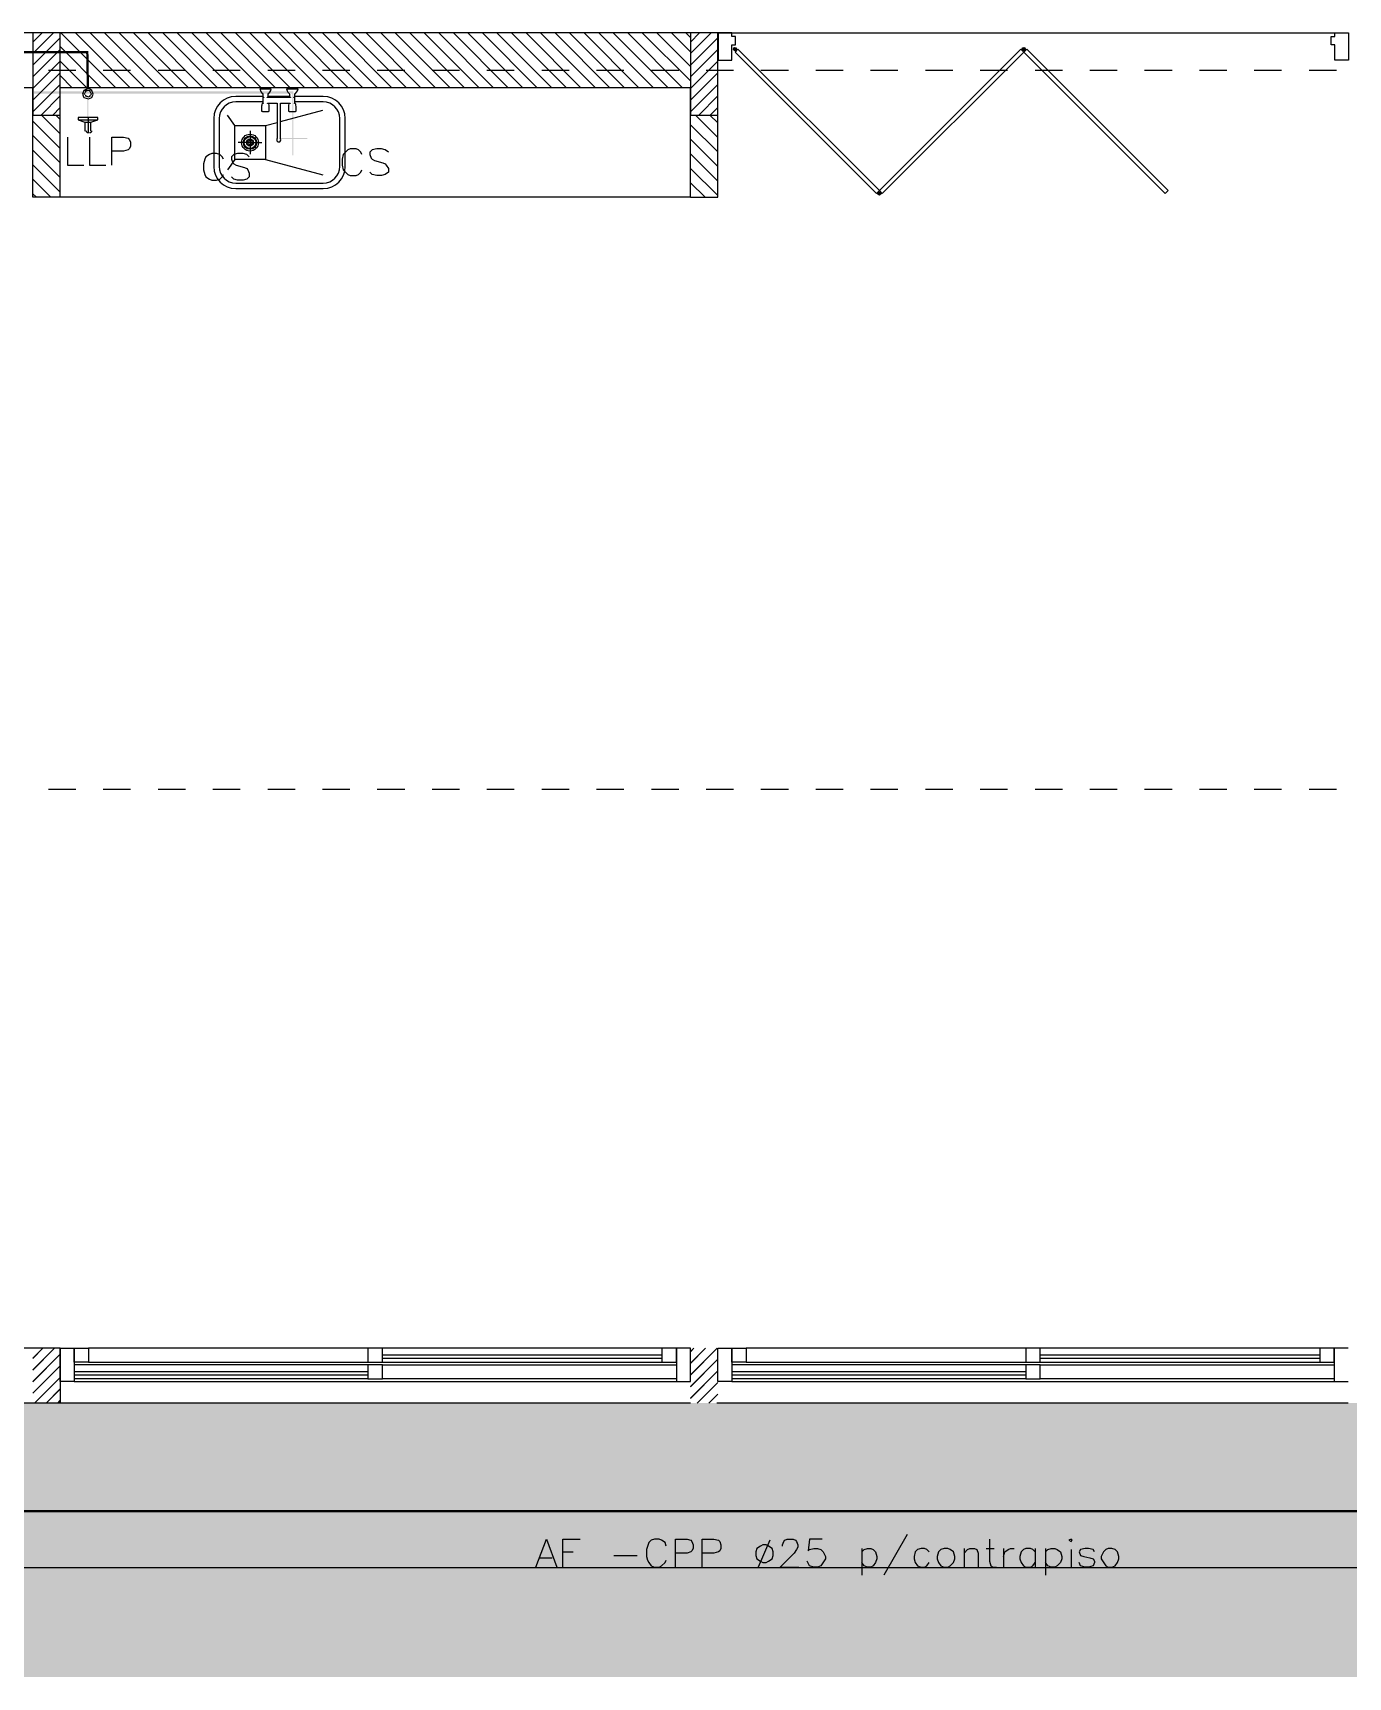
# Model space of a CAD drawing. Header units: metres. Extents: x -22 to 82, y -7 to 32.
# Drawn here: x 23.26 to 28.05, y 3.7 to 9.7 of the extents above; entities that cross this region are included whole.
import ezdxf

# ---------------------------------------------------------------- set-up
doc = ezdxf.new("R2010")
doc.units = ezdxf.units.M
doc.header["$LTSCALE"] = 2
doc.header["$MEASUREMENT"] = 0
doc.linetypes.add('BORDER', pattern=[44.45, 12.7, -6.35, 12.7, -6.35, 0, -6.35])
doc.linetypes.add('DASHDOT', pattern=[25.4, 12.7, -6.35, 0, -6.35])
for name, color, linetype in [('PDF2_-FADE-IS-AF', 160, 'CONTINUOUS'), ('PDF2_-FADE-IS-AFMONT', 160, 'CONTINUOUS'), ('PDF2_-FADE-IS-TXT', 7, 'CONTINUOUS'), ('ZHATCH_VEREDA', 254, 'CONTINUOUS'), ('ZLINEA_DE_EJES', 6, 'BORDER'), ('ZSILUETAEDIFICIO', 253, 'CONTINUOUS')]:
    doc.layers.add(name, color=color, linetype=linetype)
pattern_1 = [(45, (-2105.56335, -1460.873097), (-0.02121320344, 0.02121320344), [])]

msp = doc.modelspace()

# ---------------------------------------------------------------- hatches: boundary and pattern name
at = {"layer": 'PDF2_-FADE-IS-AF'}
for points in [[(24.2021, 9.4782), (24.2021, 9.2532), (24.2063, 9.2532), (24.2063, 9.4866), (23.2597, 9.4866), (23.2597, 9.4782)], [(23.4542, 9.3366), (23.4585, 9.3366), (23.4585, 9.4597), (23.4542, 9.4597)], [(24.2573, 9.3126), (24.2573, 9.3168), (24.1554, 9.3168), (24.1554, 9.3126)]]:
    msp.add_hatch(color=256, dxfattribs=at).paths.add_polyline_path(points)
at = {"layer": 'PDF2_-FADE-IS-AFMONT'}
h = msp.add_hatch(color=256, dxfattribs=at)
h.paths.add_polyline_path([(23.4669, 9.4681), (23.4669, 9.4724), (23.4712, 9.4766), (23.4669, 9.4851), (23.4669, 9.4894), (23.4585, 9.4936), (23.4457, 9.4894), (23.4457, 9.4851), (23.4415, 9.4766), (23.4457, 9.4724), (23.4457, 9.4681), (23.4585, 9.4639)])
h.paths.add_polyline_path([(23.4585, 9.4681), (23.45, 9.4724), (23.4457, 9.4766), (23.45, 9.4851), (23.4585, 9.4894), (23.4627, 9.4851), (23.4669, 9.4766)], flags=0)
at = {"layer": 'ZHATCH_VEREDA'}
h = msp.add_hatch(color=256, dxfattribs=at)
h.dxf.hatch_style = 1
h.paths.add_polyline_path([(31.4333, 3.7), (31.4333, 20.5), (30.6057, 20.5121), (30.6056, 4.7), (20.8054, 4.7), (20.8054, 3.7)])
at = {"layer": 'ZSILUETAEDIFICIO'}
h = msp.add_hatch(dxfattribs=at)
h.set_pattern_fill('_USER', color=256, scale=0.03, angle=45, pattern_type=0)
h.set_pattern_definition([(45, (20.90563, 10.541144), (-0.0212132, 0.0212132), [])])
h.paths.add_polyline_path([(23.2556, 9.4), (23.3556, 9.4), (23.3556, 9.7), (23.2556, 9.7)])
h = msp.add_hatch(dxfattribs=at)
h.set_pattern_fill('_USER', color=256, scale=0.03, angle=45, pattern_type=0)
h.set_pattern_definition([(45, (23.30492, 10.541144), (-0.0212132, 0.0212132), [])])
h.paths.add_polyline_path([(25.6549, 9.4), (25.7549, 9.4), (25.7549, 9.7), (25.6549, 9.7)])
h = msp.add_hatch(dxfattribs=at)
h.set_pattern_fill('_USER', color=256, scale=0.03, angle=45, pattern_type=0)
h.set_pattern_definition(pattern_1)
h.paths.add_polyline_path([(23.3549, 4.7), (23.2549, 4.7), (23.2549, 4.9), (23.3549, 4.9)])
h = msp.add_hatch(dxfattribs=at)
h.set_pattern_fill('_USER', color=256, scale=0.03, angle=45, pattern_type=0)
h.set_pattern_definition(pattern_1)
h.paths.add_polyline_path([(23.3556, 4.7), (23.2556, 4.7), (23.2556, 4.9), (23.3556, 4.9)])
h = msp.add_hatch(dxfattribs=at)
h.set_pattern_fill('_USER', color=256, scale=0.03, angle=45, pattern_type=0)
h.set_pattern_definition(pattern_1)
h.paths.add_polyline_path([(25.7549, 4.7), (25.6549, 4.7), (25.6549, 4.9), (25.7549, 4.9)])
h = msp.add_hatch(dxfattribs=at)
h.set_pattern_fill('_USER', color=256, scale=0.03, angle=45, pattern_type=0)
h.set_pattern_definition(pattern_1)
h.paths.add_polyline_path([(25.7556, 4.7), (25.6556, 4.7), (25.6556, 4.9), (25.7556, 4.9)])

# ---------------------------------------------------------------- linework, layer by layer
at = {"layer": 'PDF2_-FADE-IS-AF', "const_width": 0.00849}
msp.add_lwpolyline([(20.8011, 4.3147), (20.8011, 9.6295), (23.4542, 9.6295), (23.4563, 9.4979)], dxfattribs=at)
at = {"layer": 'PDF2_-FADE-IS-AFMONT', "const_width": 0.00849, "elevation": 0}
msp.add_lwpolyline([(14.5344, 9.3109), (14.5344, 4.3053), (31.2491, 4.3053), (31.2406, 20.5), (-18.4644, 20.5)], dxfattribs=at)
at = {"layer": 'PDF2_-FADE-IS-AFMONT'}
for points in [[(23.4754, 9.4766), (23.4712, 9.4894), (23.4585, 9.4979), (23.4415, 9.4894), (23.4372, 9.4766), (23.4415, 9.4639), (23.4585, 9.4597), (23.4712, 9.4639)], [(23.4203, 9.3917), (23.4203, 9.3832), (23.4924, 9.3832), (23.4924, 9.3917)]]:
    msp.add_lwpolyline(points, close=True, dxfattribs=at)
for points in [[(23.4585, 9.4894), (23.4457, 9.4894)], [(23.4457, 9.4766), (23.4415, 9.4766)], [(23.4712, 9.4766), (23.4669, 9.4766)], [(23.4203, 9.3832), (23.4457, 9.3748), (23.4669, 9.3748), (23.4924, 9.3832)], [(23.4457, 9.3748), (23.4457, 9.3408)], [(23.4669, 9.3408), (23.4669, 9.3748)], [(23.4542, 9.3366), (23.4627, 9.3366)]]:
    msp.add_lwpolyline(points, dxfattribs=at)
at = {"layer": 'PDF2_-FADE-IS-AFMONT', "color": 252}
msp.add_lwpolyline([(23.4585, 9.3366), (23.4585, 9.3917)], dxfattribs=at)
at = {"layer": 'PDF2_-FADE-IS-AFMONT'}
for centre, start, end in [((23.4563, 9.3429), 180.14779, 270.14862), ((23.4648, 9.3429), 270.14779, 0.14862)]:
    msp.add_arc(centre, 0.00637, start, end, dxfattribs=at)
at = {"layer": 'PDF2_-FADE-IS-TXT'}
for points in [[(23.382, 9.3196), (23.382, 9.2177), (23.4415, 9.2177)], [(23.4627, 9.3196), (23.4627, 9.2177), (23.5221, 9.2177)], [(23.5434, 9.2177), (23.5434, 9.3196), (23.5858, 9.3196), (23.6028, 9.3153), (23.607, 9.3111), (23.6113, 9.3026), (23.6113, 9.2856), (23.607, 9.2771), (23.6028, 9.2729), (23.5858, 9.2686), (23.5434, 9.2686)], [(23.9509, 9.2389), (23.9466, 9.2474), (23.9381, 9.2559), (23.9254, 9.2601), (23.9084, 9.2601), (23.8999, 9.2559), (23.8872, 9.2474), (23.883, 9.2389), (23.8787, 9.2219), (23.8787, 9.2007), (23.883, 9.1837), (23.8872, 9.1752), (23.8999, 9.1668), (23.9084, 9.1625), (23.9254, 9.1625), (23.9381, 9.1668), (23.9466, 9.1752), (23.9509, 9.1837)], [(24.0443, 9.2474), (24.0358, 9.2559), (24.023, 9.2601), (24.0018, 9.2601), (23.9891, 9.2559), (23.9806, 9.2474), (23.9806, 9.2389), (23.9848, 9.2262), (23.9891, 9.2219), (23.9976, 9.2177), (24.0273, 9.2092), (24.0358, 9.205), (24.04, 9.2007), (24.0443, 9.188), (24.0443, 9.1752), (24.0358, 9.1668), (24.023, 9.1625), (24.0018, 9.1625), (23.9891, 9.1668), (23.9806, 9.1752)], [(24.456, 9.2559), (24.4518, 9.2644), (24.4433, 9.2729), (24.4348, 9.2771), (24.4136, 9.2771), (24.4051, 9.2729), (24.3881, 9.2559), (24.3839, 9.2389), (24.3839, 9.2177), (24.3881, 9.2007), (24.3966, 9.1922), (24.4051, 9.1837), (24.4136, 9.1795), (24.4348, 9.1795), (24.4433, 9.1837), (24.4518, 9.1922), (24.456, 9.2007)], [(24.5537, 9.2644), (24.5409, 9.2729), (24.5282, 9.2771), (24.5112, 9.2771), (24.4942, 9.2729), (24.4857, 9.2644), (24.4857, 9.2559), (24.49, 9.2432), (24.4942, 9.2389), (24.5027, 9.2347), (24.5324, 9.2262), (24.5409, 9.2219), (24.5452, 9.2177), (24.5537, 9.205), (24.5537, 9.1922), (24.5409, 9.1837), (24.5282, 9.1795), (24.5112, 9.1795), (24.4942, 9.1837), (24.4857, 9.1922)], [(25.0914, 4.1017), (25.1296, 4.2036), (25.1678, 4.1017)], [(25.189, 4.1017), (25.189, 4.2036), (25.2527, 4.2036)], [(25.5668, 4.1781), (25.5626, 4.1908), (25.5498, 4.1993), (25.5413, 4.2036), (25.5244, 4.2036), (25.5116, 4.1993), (25.5031, 4.1908), (25.4946, 4.1653), (25.4946, 4.1399), (25.4989, 4.1271), (25.5031, 4.1187), (25.5116, 4.1059), (25.5244, 4.1017), (25.5413, 4.1017), (25.5498, 4.1059), (25.5626, 4.1187), (25.5668, 4.1271)], [(25.6008, 4.1017), (25.6008, 4.2036), (25.6432, 4.2036), (25.656, 4.1993), (25.6602, 4.1951), (25.6644, 4.1823), (25.6644, 4.1696), (25.6602, 4.1611), (25.656, 4.1569), (25.6432, 4.1526), (25.6008, 4.1526)], [(25.6984, 4.1017), (25.6984, 4.2036), (25.7409, 4.2036), (25.7578, 4.1993), (25.7621, 4.1951), (25.7663, 4.1823), (25.7663, 4.1696), (25.7621, 4.1611), (25.7578, 4.1569), (25.7409, 4.1526), (25.6984, 4.1526)], [(25.9913, 4.1781), (25.9913, 4.1823), (25.9956, 4.1951), (25.9998, 4.1993), (26.0083, 4.2036), (26.0295, 4.2036), (26.038, 4.1993), (26.0423, 4.1951), (26.0465, 4.1823), (26.0465, 4.1738), (26.0423, 4.1653), (26.0338, 4.1526), (25.9828, 4.1017), (26.0507, 4.1017)], [(26.1356, 4.2036), (26.0889, 4.2036), (26.0847, 4.1611), (26.0889, 4.1653), (26.1059, 4.1696), (26.1187, 4.1696), (26.1314, 4.1653), (26.1399, 4.1569), (26.1484, 4.1399), (26.1484, 4.1314), (26.1314, 4.1059), (26.1187, 4.1017), (26.1059, 4.1017), (26.0889, 4.1059), (26.0805, 4.1229)], [(26.4455, 4.2205), (26.3606, 4.072)], [(26.7469, 4.2036), (26.7469, 4.1229), (26.7512, 4.1059), (26.7597, 4.1017), (26.7724, 4.1017)], [(25.189, 4.1569), (25.2272, 4.1569)], [(25.3758, 4.1441), (25.4607, 4.1441)], [(25.9446, 4.1993), (25.9022, 4.1017)], [(26.28, 4.1696), (26.28, 4.072)], [(26.28, 4.1569), (26.2885, 4.1653), (26.3012, 4.1696), (26.3139, 4.1696), (26.3224, 4.1653), (26.3309, 4.1569), (26.3352, 4.1399), (26.3352, 4.1314), (26.3309, 4.1187), (26.3224, 4.1059), (26.3139, 4.1017), (26.3012, 4.1017), (26.2885, 4.1059), (26.28, 4.1187)], [(26.5262, 4.1569), (26.5177, 4.1653), (26.5092, 4.1696), (26.4965, 4.1696), (26.4837, 4.1653), (26.4752, 4.1569), (26.471, 4.1399), (26.471, 4.1314), (26.4752, 4.1187), (26.4837, 4.1059), (26.4965, 4.1017), (26.5092, 4.1017), (26.5177, 4.1059), (26.5262, 4.1187)], [(26.6535, 4.1696), (26.6535, 4.1017)], [(26.6535, 4.1526), (26.6663, 4.1653), (26.6748, 4.1696), (26.6917, 4.1696), (26.7002, 4.1653), (26.7045, 4.1526), (26.7045, 4.1017)], [(26.7342, 4.1696), (26.7639, 4.1696)], [(26.7979, 4.1696), (26.7979, 4.1017)], [(26.7979, 4.1399), (26.8021, 4.1569), (26.8148, 4.1653), (26.8233, 4.1696), (26.8361, 4.1696)], [(26.9125, 4.1569), (26.904, 4.1653), (26.8955, 4.1696), (26.8785, 4.1696), (26.87, 4.1653), (26.8615, 4.1569), (26.8573, 4.1399), (26.8573, 4.1314), (26.8615, 4.1187), (26.87, 4.1059), (26.8785, 4.1017), (26.8955, 4.1017), (26.904, 4.1059), (26.9125, 4.1187)], [(26.9125, 4.1696), (26.9125, 4.1017)], [(26.9507, 4.1696), (26.9507, 4.072)], [(26.9507, 4.1569), (26.9592, 4.1653), (26.9719, 4.1696), (26.9846, 4.1696), (26.9931, 4.1653), (27.0059, 4.1569), (27.0101, 4.1399), (27.0101, 4.1314), (27.0059, 4.1187), (26.9931, 4.1059), (26.9846, 4.1017), (26.9719, 4.1017), (26.9592, 4.1059), (26.9507, 4.1187)], [(27.0441, 4.1653), (27.0441, 4.1017)], [(27.129, 4.1569), (27.1247, 4.1653), (27.1077, 4.1696), (27.095, 4.1696), (27.078, 4.1653), (27.0738, 4.1569), (27.078, 4.1441), (27.0908, 4.1399), (27.112, 4.1356), (27.1247, 4.1314), (27.129, 4.1229), (27.129, 4.1187), (27.1247, 4.1059), (27.1077, 4.1017), (27.095, 4.1017), (27.078, 4.1059), (27.0738, 4.1187)], [(25.1041, 4.1356), (25.1508, 4.1356)]]:
    msp.add_lwpolyline(points, dxfattribs=at)
for points in [[(27.0356, 4.1993), (27.0441, 4.1951), (27.0483, 4.1993), (27.0441, 4.2036)], [(25.9191, 4.1823), (25.9107, 4.1781), (25.8979, 4.1696), (25.8937, 4.1569), (25.8937, 4.1441), (25.8979, 4.1314), (25.9107, 4.1229), (25.9191, 4.1187), (25.9319, 4.1187), (25.9404, 4.1229), (25.9531, 4.1314), (25.9574, 4.1441), (25.9574, 4.1569), (25.9531, 4.1696), (25.9404, 4.1781), (25.9319, 4.1823)], [(26.5814, 4.1696), (26.5686, 4.1653), (26.5601, 4.1569), (26.5559, 4.1399), (26.5559, 4.1314), (26.5601, 4.1187), (26.5686, 4.1059), (26.5814, 4.1017), (26.5941, 4.1017), (26.6026, 4.1059), (26.6153, 4.1187), (26.6196, 4.1314), (26.6196, 4.1399), (26.6153, 4.1569), (26.6026, 4.1653), (26.5941, 4.1696)], [(27.1799, 4.1696), (27.1714, 4.1653), (27.1629, 4.1569), (27.1544, 4.1399), (27.1544, 4.1314), (27.1714, 4.1059), (27.1799, 4.1017), (27.1926, 4.1017), (27.2054, 4.1059), (27.2139, 4.1187), (27.2181, 4.1314), (27.2181, 4.1399), (27.2139, 4.1569), (27.2054, 4.1653), (27.1926, 4.1696)]]:
    msp.add_lwpolyline(points, close=True, dxfattribs=at)
at = {"layer": 'ZLINEA_DE_EJES', "linetype": 'DASHDOT', "ltscale": 0.001}
for p, q in [((-20.6876, 9.5638, 0), (33.3816, 9.5638, 0)), ((-20.6876, 6.9404, 0), (33.3816, 6.9404, 0))]:
    msp.add_line(p, q, dxfattribs=at)
at = {"layer": 'ZSILUETAEDIFICIO'}
for p, q in [((25.7549, 9.7, 0), (23.0252, 9.7, 0)), ((25.7549, 9.1, 0), (25.7549, 9.7, 0)), ((25.7556, 9.7, 0), (28.0556, 9.7, 0)), ((23.2556, 9.5, 0), (23.0252, 9.5, 0)), ((23.2556, 9.1, 0), (23.2556, 9.5, 0)), ((25.6556, 9.5, 0), (23.3556, 9.5, 0)), ((23.3556, 9.1, 0), (23.3556, 9.5, 0)), ((24.1256, 9.4951), (24.0833, 9.4952)), ((24.0833, 9.4952), (24.0856, 9.4893)), ((24.0856, 9.4893), (24.0888, 9.4839)), ((24.0888, 9.4839), (24.0928, 9.4789)), ((24.1161, 9.4788), (24.1201, 9.4838)), ((24.1201, 9.4838), (24.1233, 9.4893)), ((24.1233, 9.4893), (24.1256, 9.4951)), ((24.2233, 9.4949), (24.181, 9.495)), ((24.181, 9.495), (24.1833, 9.4891)), ((24.1833, 9.4891), (24.1865, 9.4836)), ((24.1865, 9.4836), (24.1905, 9.4787)), ((24.2138, 9.4786), (24.2178, 9.4835)), ((24.2178, 9.4835), (24.221, 9.489)), ((24.221, 9.489), (24.2233, 9.4949)), ((25.6556, 9.1, 0), (25.6556, 9.5, 0)), ((24.0946, 9.4682, 0), (23.9958, 9.4682, 0)), ((24.0952, 9.4482, 0), (23.9958, 9.4482, 0)), ((24.0903, 9.432), (24.0899, 9.4154)), ((24.0909, 9.4364), (24.0903, 9.432)), ((24.0914, 9.4396), (24.0909, 9.4367)), ((24.0909, 9.4367), (24.0909, 9.4364)), ((24.0919, 9.4417), (24.0914, 9.4396)), ((24.092, 9.4419), (24.0919, 9.4417)), ((24.0923, 9.4422), (24.092, 9.4419)), ((24.0925, 9.4423), (24.0923, 9.4422)), ((24.0965, 9.4423), (24.0925, 9.4423)), ((24.0928, 9.4789), (24.0931, 9.4787)), ((24.0931, 9.4787), (24.0934, 9.4785)), ((24.0934, 9.4785), (24.0938, 9.4783)), ((24.0938, 9.4783), (24.0942, 9.4783)), ((24.0942, 9.4783), (24.0954, 9.4783)), ((24.0947, 9.4771), (24.0946, 9.4669)), ((24.0946, 9.4669), (24.0953, 9.4658)), ((24.0954, 9.4783), (24.0947, 9.4771)), ((24.0953, 9.4643), (24.0952, 9.444)), ((24.0952, 9.444), (24.0965, 9.444)), ((24.0953, 9.4658), (24.0954, 9.4656)), ((24.0983, 9.4643), (24.0953, 9.4643)), ((24.0954, 9.4656), (24.0983, 9.4656)), ((24.0965, 9.444), (24.0965, 9.4423)), ((24.0983, 9.4656), (24.0983, 9.4643)), ((24.1105, 9.4642), (24.1105, 9.4655)), ((24.1105, 9.4655), (24.1134, 9.4655)), ((24.1529, 9.4641), (24.1105, 9.4642)), ((24.1122, 9.4422), (24.1122, 9.4439)), ((24.1122, 9.4439), (24.1473, 9.4438)), ((24.1159, 9.4422), (24.1122, 9.4422)), ((24.1134, 9.4655), (24.1135, 9.4658)), ((24.1136, 9.4781), (24.1135, 9.4782)), ((24.1135, 9.4782), (24.1147, 9.4782)), ((24.1135, 9.4658), (24.1142, 9.4668)), ((24.1142, 9.477), (24.1136, 9.4781)), ((24.1142, 9.4668), (24.1142, 9.477)), ((24.1923, 9.4682, 0), (24.1142, 9.4682, 0)), ((24.1147, 9.4782), (24.1151, 9.4783)), ((24.1151, 9.4783), (24.1154, 9.4784)), ((24.1154, 9.4784), (24.1158, 9.4786)), ((24.1158, 9.4786), (24.1161, 9.4788)), ((24.116, 9.4422), (24.1159, 9.4422)), ((24.1161, 9.4422), (24.116, 9.4422)), ((24.1165, 9.4419), (24.1161, 9.4422)), ((24.1166, 9.4417), (24.1165, 9.4419)), ((24.1175, 9.4361), (24.1166, 9.4417)), ((24.118, 9.4316), (24.1175, 9.4361)), ((24.1183, 9.4152), (24.118, 9.4316)), ((24.1473, 9.4438), (24.147, 9.3145)), ((24.1532, 9.4642), (24.1529, 9.4641)), ((24.1536, 9.4641), (24.1532, 9.4642)), ((24.196, 9.464), (24.1536, 9.4641)), ((24.1587, 9.3145), (24.1591, 9.4438)), ((24.1591, 9.4438), (24.1942, 9.4437)), ((24.1884, 9.4315), (24.188, 9.4151)), ((24.1888, 9.4359), (24.1884, 9.4315)), ((24.1897, 9.4415), (24.1888, 9.4359)), ((24.1899, 9.4417), (24.1897, 9.4415)), ((24.1902, 9.442), (24.1899, 9.4417)), ((24.1904, 9.442), (24.1902, 9.442)), ((24.1942, 9.442), (24.1904, 9.442)), ((24.1904, 9.442), (24.1904, 9.442)), ((24.1905, 9.4787), (24.1908, 9.4784)), ((24.1908, 9.4784), (24.1911, 9.4782)), ((24.1911, 9.4782), (24.1915, 9.4781)), ((24.1915, 9.4781), (24.1919, 9.4781)), ((24.1919, 9.4781), (24.1931, 9.478)), ((24.1924, 9.4768), (24.1923, 9.4666)), ((24.1923, 9.4666), (24.1923, 9.4666)), ((24.1923, 9.4666), (24.193, 9.4656)), ((24.1923, 9.4666), (24.1923, 9.4666)), ((24.193, 9.4779), (24.1924, 9.4768)), ((24.1931, 9.478), (24.193, 9.4779)), ((24.193, 9.4656), (24.1931, 9.4653)), ((24.1931, 9.4653), (24.196, 9.4653)), ((24.1942, 9.4437), (24.1942, 9.442)), ((24.196, 9.4653), (24.196, 9.464)), ((24.2082, 9.464), (24.2082, 9.4653)), ((24.2082, 9.4653), (24.2111, 9.4653)), ((24.2112, 9.464), (24.2082, 9.464)), ((24.2099, 9.442), (24.2099, 9.4437)), ((24.2099, 9.4437), (24.2112, 9.4437)), ((24.2139, 9.442), (24.2099, 9.442)), ((24.2111, 9.4653), (24.2112, 9.4655)), ((24.2113, 9.4779), (24.2112, 9.478)), ((24.2112, 9.478), (24.2124, 9.478)), ((24.2112, 9.4655), (24.2119, 9.4666)), ((24.2112, 9.4437), (24.2112, 9.464)), ((24.2356, 9.4482, 0), (24.2112, 9.4482, 0)), ((24.2119, 9.4768), (24.2113, 9.4779)), ((24.2119, 9.4666), (24.2119, 9.4768)), ((24.3154, 9.4682, 0), (24.2119, 9.4682, 0)), ((24.2124, 9.478), (24.2128, 9.4781)), ((24.2128, 9.4781), (24.2131, 9.4782)), ((24.2131, 9.4782), (24.2135, 9.4784)), ((24.2135, 9.4784), (24.2138, 9.4786)), ((24.2141, 9.4419), (24.2139, 9.442)), ((24.2144, 9.4416), (24.2141, 9.4419)), ((24.2145, 9.4414), (24.2144, 9.4416)), ((24.2149, 9.4393), (24.2145, 9.4414)), ((24.2154, 9.4364), (24.2149, 9.4393)), ((24.2155, 9.4361), (24.2154, 9.4364)), ((24.216, 9.4317), (24.2155, 9.4361)), ((24.2164, 9.4151), (24.216, 9.4317)), ((24.3154, 9.4482, 0), (24.2356, 9.4482, 0)), ((23.9156, 9.388, 0), (23.9156, 9.3, 0)), ((23.9356, 9.388, 0), (23.9356, 9.3, 0)), ((23.992, 9.362, 0), (23.9655, 9.4, 0)), ((23.992, 9.238, 0), (23.992, 9.362, 0)), ((23.992, 9.362, 0), (24.1043, 9.362, 0)), ((24.0899, 9.4154), (24.0901, 9.4151)), ((24.0901, 9.4151), (24.0903, 9.4149)), ((24.0903, 9.4149), (24.0906, 9.4148)), ((24.0906, 9.4148), (24.0907, 9.4147)), ((24.0907, 9.4147), (24.0928, 9.4139)), ((24.0928, 9.4139), (24.0933, 9.4137)), ((24.0933, 9.4137), (24.0935, 9.4136)), ((24.0935, 9.4136), (24.1035, 9.4129)), ((24.1035, 9.4129), (24.105, 9.4129)), ((24.1043, 9.362, 0), (24.1472, 9.3735, 0)), ((24.1043, 9.362, 0), (24.1043, 9.238, 0)), ((24.105, 9.4129), (24.115, 9.4135)), ((24.115, 9.4135), (24.1157, 9.4138)), ((24.1157, 9.4138), (24.1162, 9.414)), ((24.1162, 9.414), (24.1175, 9.4146)), ((24.1175, 9.4146), (24.118, 9.4149)), ((24.118, 9.4149), (24.1181, 9.4149)), ((24.1181, 9.4149), (24.1183, 9.4152)), ((24.1589, 9.3767, 0), (24.3133, 9.4183, 0)), ((24.188, 9.4151), (24.1882, 9.4148)), ((24.1882, 9.4148), (24.1882, 9.4147)), ((24.1882, 9.4147), (24.1885, 9.4146)), ((24.1885, 9.4146), (24.1887, 9.4144)), ((24.1887, 9.4144), (24.19, 9.4138)), ((24.19, 9.4138), (24.1906, 9.4136)), ((24.1906, 9.4136), (24.1913, 9.4133)), ((24.1913, 9.4133), (24.2012, 9.4127)), ((24.2012, 9.4127), (24.2027, 9.4127)), ((24.2027, 9.4127), (24.2127, 9.4133)), ((24.2127, 9.4133), (24.2129, 9.4134)), ((24.2129, 9.4134), (24.2135, 9.4136)), ((24.2135, 9.4136), (24.2155, 9.4144)), ((24.2155, 9.4144), (24.2157, 9.4145)), ((24.2157, 9.4145), (24.2159, 9.4146)), ((24.2159, 9.4146), (24.2162, 9.4148)), ((24.2162, 9.4148), (24.2164, 9.4151)), ((24.3756, 9.3, 0), (24.3756, 9.388, 0)), ((24.3956, 9.3, 0), (24.3956, 9.388, 0)), ((24.0479, 9.3426, 0), (24.0479, 9.3, 0)), ((24.1454, 9.3101), (24.1453, 9.3095)), ((24.1453, 9.3095), (24.1463, 9.3057)), ((24.1464, 9.3139), (24.1454, 9.3101)), ((24.1463, 9.3057), (24.1491, 9.303)), ((24.147, 9.3145), (24.1464, 9.3139)), ((24.1491, 9.303), (24.1529, 9.3019)), ((24.1529, 9.3019), (24.1566, 9.3029)), ((24.1566, 9.3029), (24.1594, 9.3057)), ((24.1594, 9.3138), (24.1587, 9.3145)), ((24.1604, 9.3101), (24.1594, 9.3138)), ((24.1594, 9.3057), (24.1604, 9.3094)), ((24.1604, 9.3094), (24.1604, 9.3101)), ((23.9156, 9.3, 0), (23.9156, 9.212, 0)), ((23.9356, 9.3, 0), (23.9356, 9.212, 0)), ((24.0479, 9.3, 0), (24.0053, 9.3, 0)), ((24.0479, 9.3, 0), (24.0912, 9.3, 0)), ((24.0479, 9.3, 0), (24.0479, 9.2569, 0)), ((24.3756, 9.212, 0), (24.3756, 9.3, 0)), ((24.3956, 9.212, 0), (24.3956, 9.3, 0)), ((23.992, 9.238, 0), (23.9655, 9.2, 0)), ((24.1043, 9.238, 0), (23.992, 9.238, 0)), ((24.1043, 9.238, 0), (24.3133, 9.1817, 0)), ((23.9958, 9.1518, 0), (24.3154, 9.1518, 0)), ((23.9958, 9.1318, 0), (24.3154, 9.1318, 0)), ((23.3556, 9.1, 0), (23.2556, 9.1, 0)), ((25.6556, 9.1, 0), (23.3556, 9.1, 0)), ((25.6556, 9.1, 0), (25.7549, 9.1, 0)), ((23.3549, 4.9, 0), (22.7918, 4.9, 0)), ((23.3549, 4.9, 0), (23.3549, 4.7, 0)), ((25.5512, 4.8749, 0), (24.5315, 4.8749, 0)), ((25.5512, 4.8629, 0), (24.5315, 4.8629, 0)), ((27.9512, 4.8749, 0), (26.9315, 4.8749, 0)), ((27.9512, 4.8629, 0), (26.9315, 4.8629, 0)), ((24.4784, 4.8141, 0), (23.4057, 4.8141, 0)), ((24.4784, 4.8021, 0), (23.4057, 4.8021, 0)), ((23.4586, 4.8497, 0), (24.4784, 4.8497, 0)), ((24.5315, 4.8392, 0), (25.6041, 4.8392, 0)), ((26.8784, 4.8141, 0), (25.8057, 4.8141, 0)), ((26.8784, 4.8021, 0), (25.8057, 4.8021, 0)), ((25.8586, 4.8497, 0), (26.8784, 4.8497, 0)), ((26.9315, 4.8392, 0), (28.0041, 4.8392, 0)), ((23.4057, 4.7793, 0), (25.6041, 4.7793, 0)), ((25.6041, 4.7889, 0), (24.5315, 4.7889, 0)), ((25.8057, 4.7793, 0), (28.0041, 4.7793, 0)), ((28.0041, 4.7889, 0), (26.9315, 4.7889, 0)), ((23.3549, 4.7, 0), (22.7918, 4.7, 0)), ((20.2056, 4.1005), (31.2056, 4.1005))]:
    msp.add_line(p, q, dxfattribs=at)
at = {"layer": 'ZSILUETAEDIFICIO', "linetype": 'Continuous'}
for p, q in [((23.3581, 9.7, 0), (23.5581, 9.5, 0)), ((23.4112, 9.7, 0), (23.6112, 9.5, 0)), ((23.4642, 9.7, 0), (23.6642, 9.5, 0)), ((23.5172, 9.7, 0), (23.7172, 9.5, 0)), ((23.5703, 9.7, 0), (23.7703, 9.5, 0)), ((23.6233, 9.7, 0), (23.8233, 9.5, 0)), ((23.6763, 9.7, 0), (23.8763, 9.5, 0)), ((23.7294, 9.7, 0), (23.9294, 9.5, 0)), ((23.7824, 9.7, 0), (23.9824, 9.5, 0)), ((23.8354, 9.7, 0), (24.0354, 9.5, 0)), ((23.8885, 9.7, 0), (24.0885, 9.5, 0)), ((23.9415, 9.7, 0), (24.1415, 9.5, 0)), ((23.9945, 9.7, 0), (24.1945, 9.5, 0)), ((24.0476, 9.7, 0), (24.2476, 9.5, 0)), ((24.1006, 9.7, 0), (24.3006, 9.5, 0)), ((24.1536, 9.7, 0), (24.3536, 9.5, 0)), ((24.2067, 9.7, 0), (24.4067, 9.5, 0)), ((24.2597, 9.7, 0), (24.4597, 9.5, 0)), ((24.3127, 9.7, 0), (24.5127, 9.5, 0)), ((24.3658, 9.7, 0), (24.5658, 9.5, 0)), ((24.4188, 9.7, 0), (24.6188, 9.5, 0)), ((24.4718, 9.7, 0), (24.6718, 9.5, 0)), ((24.5249, 9.7, 0), (24.7249, 9.5, 0)), ((24.5779, 9.7, 0), (24.7779, 9.5, 0)), ((24.6309, 9.7, 0), (24.8309, 9.5, 0)), ((24.684, 9.7, 0), (24.884, 9.5, 0)), ((24.737, 9.7, 0), (24.937, 9.5, 0)), ((24.79, 9.7, 0), (24.99, 9.5, 0)), ((24.8431, 9.7, 0), (25.0431, 9.5, 0)), ((24.8961, 9.7, 0), (25.0961, 9.5, 0)), ((24.9491, 9.7, 0), (25.1491, 9.5, 0)), ((25.0022, 9.7, 0), (25.2022, 9.5, 0)), ((25.0552, 9.7, 0), (25.2552, 9.5, 0)), ((25.1082, 9.7, 0), (25.3082, 9.5, 0)), ((25.1612, 9.7, 0), (25.3612, 9.5, 0)), ((25.2143, 9.7, 0), (25.4143, 9.5, 0)), ((25.2673, 9.7, 0), (25.4673, 9.5, 0)), ((25.3203, 9.7, 0), (25.5203, 9.5, 0)), ((25.3734, 9.7, 0), (25.5734, 9.5, 0)), ((25.4264, 9.7, 0), (25.6264, 9.5, 0)), ((25.4794, 9.7, 0), (25.6549, 9.5245, 0)), ((25.5325, 9.7, 0), (25.6549, 9.5776, 0)), ((25.5855, 9.7, 0), (25.6549, 9.6306, 0)), ((25.6385, 9.7, 0), (25.6549, 9.6836, 0)), ((23.3549, 9.6502, 0), (23.5051, 9.5, 0)), ((25.8178, 9.6301, 0), (25.8284, 9.6407, 0)), ((26.334, 9.1139, 0), (25.8178, 9.6301, 0)), ((25.8284, 9.6407, 0), (26.3446, 9.1245, 0)), ((26.8608, 9.6407, 0), (26.3446, 9.1245, 0)), ((26.3552, 9.1139, 0), (26.8714, 9.6301, 0)), ((26.8608, 9.6407, 0), (26.8714, 9.6301, 0)), ((26.8608, 9.6407, 0), (26.8714, 9.6301, 0)), ((26.8714, 9.6301, 0), (26.882, 9.6407, 0)), ((27.3876, 9.1139, 0), (26.8714, 9.6301, 0)), ((26.882, 9.6407, 0), (27.3982, 9.1245, 0)), ((23.3549, 9.5971, 0), (23.4521, 9.5, 0)), ((23.3549, 9.5441, 0), (23.399, 9.5, 0)), ((23.2556, 9.3782, 0), (23.3556, 9.2782, 0)), ((23.2869, 9.4, 0), (23.3556, 9.3313, 0)), ((23.3399, 9.4, 0), (23.3556, 9.3843, 0)), ((25.6556, 9.3647, 0), (25.7549, 9.2654, 0)), ((25.6734, 9.4, 0), (25.7549, 9.3185, 0)), ((25.7264, 9.4, 0), (25.7549, 9.3715, 0)), ((23.2556, 9.3252, 0), (23.3556, 9.2252, 0)), ((25.6556, 9.3117, 0), (25.7549, 9.2124, 0)), ((23.2556, 9.2722, 0), (23.3556, 9.1722, 0)), ((25.6556, 9.2586, 0), (25.7549, 9.1594, 0)), ((23.2556, 9.2191, 0), (23.3556, 9.1191, 0)), ((25.6556, 9.2056, 0), (25.7549, 9.1063, 0)), ((23.2556, 9.1661, 0), (23.3217, 9.1, 0)), ((25.6556, 9.1526, 0), (25.7082, 9.1, 0)), ((26.334, 9.1139, 0), (26.3446, 9.1245, 0)), ((26.3446, 9.1245, 0), (26.3552, 9.1139, 0)), ((27.3876, 9.1139, 0), (27.3982, 9.1245, 0)), ((23.2556, 9.1131, 0), (23.2687, 9.1, 0)), ((23.3549, 4.9, 0), (23.4057, 4.9, 0)), ((23.3549, 4.7793, 0), (23.3549, 4.9, 0)), ((23.4057, 4.9, 0), (23.4057, 4.7793, 0)), ((23.4057, 4.9, 0), (23.4586, 4.9, 0)), ((23.4057, 4.8497, 0), (23.4057, 4.9, 0)), ((23.4586, 4.9, 0), (23.4586, 4.8497, 0)), ((24.4784, 4.9, 0), (23.4586, 4.9, 0)), ((24.5315, 4.9, 0), (24.4784, 4.9, 0)), ((24.4784, 4.9, 0), (24.4784, 4.8497, 0)), ((25.5512, 4.9, 0), (24.5315, 4.9, 0)), ((24.5315, 4.8497, 0), (24.5315, 4.9, 0)), ((25.6041, 4.9, 0), (25.5512, 4.9, 0)), ((25.5512, 4.9, 0), (25.5512, 4.8497, 0)), ((25.6549, 4.9, 0), (25.6041, 4.9, 0)), ((25.6041, 4.9, 0), (25.6041, 4.7793, 0)), ((25.6041, 4.8497, 0), (25.6041, 4.9, 0)), ((25.6549, 4.7793, 0), (25.6549, 4.9, 0)), ((25.7549, 4.9, 0), (25.8057, 4.9, 0)), ((25.7549, 4.7793, 0), (25.7549, 4.9, 0)), ((25.8057, 4.9, 0), (25.8057, 4.7793, 0)), ((25.8057, 4.9, 0), (25.8586, 4.9, 0)), ((25.8057, 4.8497, 0), (25.8057, 4.9, 0)), ((25.8586, 4.9, 0), (25.8586, 4.8497, 0)), ((26.8784, 4.9, 0), (25.8586, 4.9, 0)), ((26.9315, 4.9, 0), (26.8784, 4.9, 0)), ((26.8784, 4.9, 0), (26.8784, 4.8497, 0)), ((27.9512, 4.9, 0), (26.9315, 4.9, 0)), ((26.9315, 4.8497, 0), (26.9315, 4.9, 0)), ((28.0041, 4.9, 0), (27.9512, 4.9, 0)), ((27.9512, 4.9, 0), (27.9512, 4.8497, 0)), ((28.0549, 4.9, 0), (28.0041, 4.9, 0)), ((28.0041, 4.9, 0), (28.0041, 4.7793, 0)), ((28.0041, 4.8497, 0), (28.0041, 4.9, 0)), ((23.4586, 4.8497, 0), (23.4057, 4.8497, 0)), ((24.4784, 4.8392, 0), (23.4057, 4.8392, 0)), ((24.4784, 4.8497, 0), (24.5315, 4.8497, 0)), ((24.5315, 4.8392, 0), (24.4784, 4.8392, 0)), ((24.4784, 4.8392, 0), (24.4784, 4.7889, 0)), ((24.5315, 4.8497, 0), (25.5512, 4.8497, 0)), ((24.5315, 4.7889, 0), (24.5315, 4.8392, 0)), ((25.5512, 4.8497, 0), (25.6041, 4.8497, 0)), ((25.8586, 4.8497, 0), (25.8057, 4.8497, 0)), ((26.8784, 4.8392, 0), (25.8057, 4.8392, 0)), ((26.8784, 4.8497, 0), (26.9315, 4.8497, 0)), ((26.9315, 4.8392, 0), (26.8784, 4.8392, 0)), ((26.8784, 4.8392, 0), (26.8784, 4.7889, 0)), ((26.9315, 4.8497, 0), (27.9512, 4.8497, 0)), ((26.9315, 4.7889, 0), (26.9315, 4.8392, 0)), ((27.9512, 4.8497, 0), (28.0041, 4.8497, 0)), ((23.4057, 4.7793, 0), (23.3549, 4.7793, 0)), ((24.4784, 4.7889, 0), (23.4057, 4.7889, 0)), ((24.4784, 4.7889, 0), (24.5315, 4.7889, 0)), ((25.6041, 4.7793, 0), (25.6549, 4.7793, 0)), ((25.8057, 4.7793, 0), (25.7549, 4.7793, 0)), ((26.8784, 4.7889, 0), (25.8057, 4.7889, 0)), ((26.8784, 4.7889, 0), (26.9315, 4.7889, 0)), ((28.0041, 4.7793, 0), (28.0549, 4.7793, 0)), ((25.6549, 4.7, 0), (23.3511, 4.7, 0)), ((28.0549, 4.7, 0), (25.7511, 4.7, 0))]:
    msp.add_line(p, q, dxfattribs=at)
at = {"layer": 'ZSILUETAEDIFICIO', "ltscale": 0.5}
msp.add_line((20.2056, 4.1), (30.6056, 4.1), dxfattribs=at)
at = {"layer": 'ZSILUETAEDIFICIO', "elevation": 0}
for points in [[(23.2556, 9.4), (23.3556, 9.4), (23.3556, 9.7), (23.2556, 9.7)], [(25.6549, 9.4), (25.7549, 9.4), (25.7549, 9.7), (25.6549, 9.7)]]:
    msp.add_lwpolyline(points, close=True, dxfattribs=at)
at = {"layer": 'ZSILUETAEDIFICIO', "linetype": 'Continuous', "elevation": 0}
for points in [[(25.7563, 9.7), (25.7563, 9.6002), (25.8063, 9.6002), (25.8063, 9.6566), (25.8193, 9.6566), (25.8193, 9.6865), (25.8063, 9.6865), (25.8063, 9.7)], [(28.0563, 9.7), (28.0563, 9.6002), (28.0064, 9.6002), (28.0064, 9.6566), (27.9934, 9.6566), (27.9934, 9.6865), (28.0064, 9.6865), (28.0064, 9.7)]]:
    msp.add_lwpolyline(points, close=True, dxfattribs=at)
at = {"layer": 'ZSILUETAEDIFICIO', "linetype": 'Continuous'}
for centre, radius in [((25.8176, 9.6407, 0), 0.006), ((25.8176, 9.6407, 0), 0.004), ((25.8176, 9.6407, 0), 0.002), ((26.8711, 9.6407, 0), 0.006), ((26.8711, 9.6407, 0), 0.004), ((26.8711, 9.6407, 0), 0.002), ((26.3444, 9.1139, 0), 0.006), ((26.3444, 9.1139, 0), 0.004), ((26.3444, 9.1139, 0), 0.002)]:
    msp.add_circle(centre, radius, dxfattribs=at)
at = {"layer": 'ZSILUETAEDIFICIO'}
for centre, radius in [((24.0479, 9.2995, 0), 0.0308), ((24.0479, 9.2995, 0), 0.0243), ((24.0478, 9.2997, 0), 0.0216), ((24.0478, 9.3, 0), 0.0126), ((24.0479, 9.3, 0), 0.00788)]:
    msp.add_circle(centre, radius, dxfattribs=at)
for centre, radius, start, end in [((23.9958, 9.388, 0), 0.0802, 90, 180), ((23.9958, 9.388, 0), 0.0602, 90, 180), ((24.3154, 9.388, 0), 0.0802, 0, 90), ((24.3154, 9.388, 0), 0.0602, 0, 90), ((23.9958, 9.212, 0), 0.0802, 180, 270), ((23.9958, 9.212, 0), 0.0602, 180, 270), ((24.3154, 9.212, 0), 0.0802, 270, 0), ((24.3154, 9.212, 0), 0.0602, 270, 0)]:
    msp.add_arc(centre, radius, start, end, dxfattribs=at)

doc.saveas('drawing.dxf')
